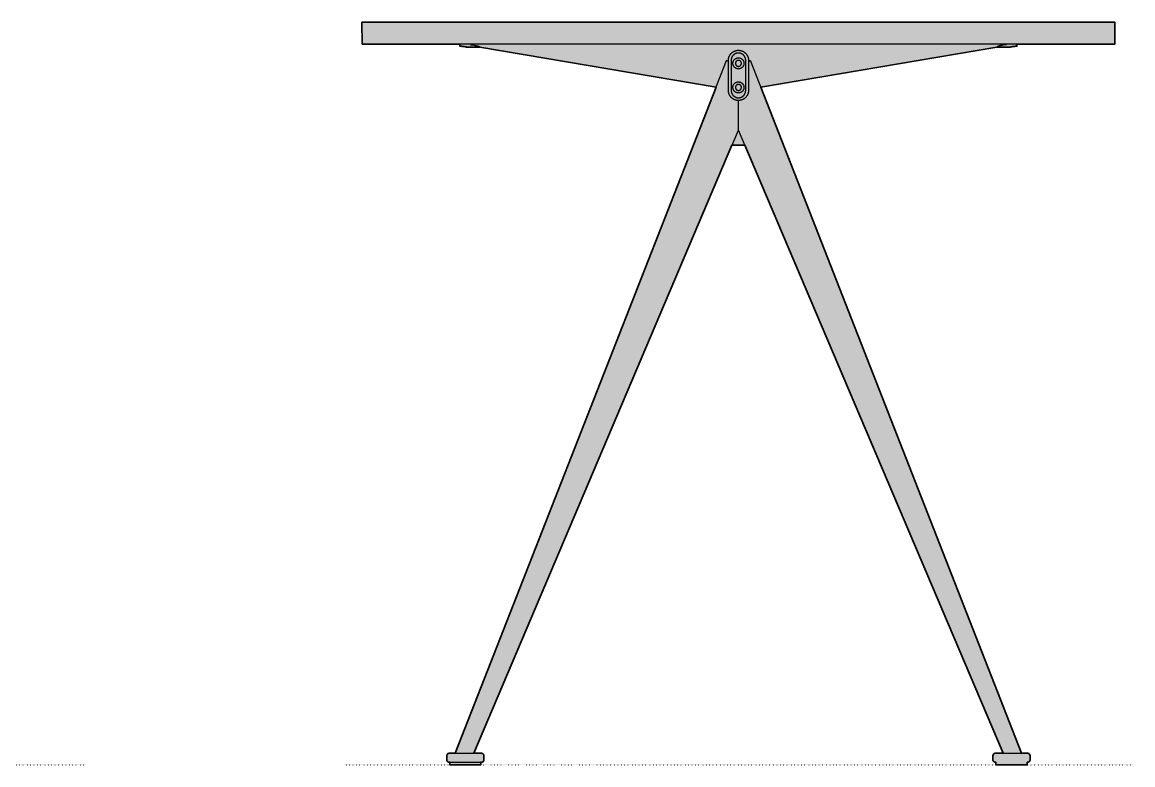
# Model space of a CAD drawing. Header units: millimetres. Extents: x 0 to 3230, y -1206 to 740.
# Drawn here: x 2123 to 3230, y 0 to 740 of the extents above; entities that cross this region are included whole.
import ezdxf

# ---------------------------------------------------------------- set-up
doc = ezdxf.new("R2010")
doc.units = ezdxf.units.MM
doc.linetypes.add('Dots', pattern=[1, 0, -1])
doc.layers.add('Blocks', color=7, linetype='Continuous')
doc.layers.add('Blocks$Fill', color=7, linetype='Continuous', true_color=0xffffff)
for name, color, linetype, lineweight, true_color in [('Blocks$Inner', 7, 'Continuous', 25, 0x007f00), ('Blocks$Outline', 7, 'Continuous', 35, 0xff3f3f), ('Groud', 7, 'Dots', 25, 0x243775)]:
    doc.layers.add(name, color=color, linetype=linetype, lineweight=lineweight, true_color=true_color)

# ---------------------------------------------------------------- blocks, each defined once
blk = doc.blocks.new('Pyramid Table 01 Office Desk Side')
at = {"layer": 'Blocks$Fill'}
blk.add_hatch(color=256, dxfattribs=at).paths.add_polyline_path([(18, 718), (17.8, 740), (342.8, 740), (767.8, 740), (767.7, 718), (747.8, 718), (670.3, 718), (670.3, 716), (669.5, 716), (668.7, 716), (667.9, 715.9), (667.2, 715.9), (666.3, 715.8), (666.1, 715.8), (665.7, 715.7), (665.2, 715.6), (665, 715.6), (664.8, 715.6), (664.6, 715.5), (664.5, 715.5), (664.4, 715.5), (664.3, 715.4), (664.2, 715.4), (664.1, 715.4), (664.1, 715.3), (664, 715.3), (664, 715.3), (663.9, 715.3), (663.9, 715.3), (663.9, 715.3), (663.8, 715.2), (663.8, 715.2), (663.8, 715.2), (663.8, 715.2), (663.8, 715.2), (663.8, 715.2), (663.8, 715.2), (663.8, 715.2), (663.7, 715.2), (663.7, 715.2), (663.7, 715.1), (663.7, 715.1), (663.7, 715.1), (663.7, 715.1), (663.7, 715.1), (663.7, 715.1), (663.7, 715.1), (663.7, 715.1), (663.7, 715.1), (663.7, 715.1), (663.7, 715.1), (663.7, 715.1), (663.7, 715.1), (663.7, 715.1), (663.7, 715.1), (663.7, 715.1), (663.7, 715.1), (663.7, 715.1), (663.7, 715.1), (663.7, 715), (663.7, 715), (663.7, 715), (663.7, 715), (663.7, 715), (663.7, 715), (663.7, 715), (663.7, 715), (663.7, 715), (663.7, 715), (663.7, 715), (663.7, 715), (663.7, 715), (663.7, 715), (663.7, 715), (650.3, 715), (415.1, 675.1), (674.9, 11.5), (681, 11.5), (681, 11.5), (681.1, 11.5), (681.1, 11.5), (681.2, 11.5), (681.2, 11.5), (681.3, 11.5), (681.4, 11.4), (681.4, 11.4), (681.5, 11.4), (681.5, 11.4), (681.6, 11.4), (681.6, 11.4), (681.7, 11.3), (681.8, 11.3), (681.8, 11.3), (681.9, 11.3), (681.9, 11.2), (682, 11.2), (682, 11.2), (682.1, 11.2), (682.2, 11.1), (682.2, 11.1), (682.3, 11.1), (682.3, 11), (682.4, 11), (682.4, 10.9), (682.5, 10.9), (682.5, 10.9), (682.6, 10.8), (682.6, 10.8), (682.7, 10.7), (682.7, 10.7), (682.7, 10.6), (682.8, 10.6), (682.8, 10.5), (682.9, 10.5), (682.9, 10.4), (682.9, 10.4), (683, 10.3), (683, 10.3), (683, 10.2), (683.1, 10.1), (683.1, 10.1), (683.1, 10), (683.1, 10), (683.2, 9.9), (683.2, 9.9), (683.2, 9.8), (683.2, 9.7), (683.2, 9.7), (683.3, 9.6), (683.3, 9.6), (683.3, 9.5), (683.3, 9.5), (683.3, 9.4), (683.3, 9.3), (683.3, 9.3), (683.3, 9.2), (683.3, 9.2), (683.3, 9.1), (683.3, 9.1), (683.3, 5), (683.3, 4.9), (683.3, 4.8), (683.3, 4.8), (683.3, 4.7), (683.3, 4.7), (683.3, 4.6), (683.3, 4.5), (683.3, 4.5), (683.3, 4.4), (683.3, 4.4), (683.2, 4.3), (683.2, 4.3), (683.2, 4.2), (683.2, 4.1), (683.2, 4.1), (683.1, 4), (683.1, 4), (683.1, 3.9), (683.1, 3.9), (683, 3.8), (683, 3.7), (683, 3.7), (682.9, 3.6), (682.9, 3.6), (682.9, 3.5), (682.8, 3.5), (682.8, 3.4), (682.7, 3.4), (682.7, 3.3), (682.7, 3.3), (682.6, 3.2), (682.6, 3.2), (682.5, 3.1), (682.5, 3.1), (682.4, 3.1), (682.4, 3), (682.3, 3), (682.3, 2.9), (682.2, 2.9), (682.2, 2.9), (682.1, 2.8), (682, 2.8), (682, 2.8), (681.9, 2.8), (681.9, 2.7), (681.8, 2.7), (681.8, 2.7), (681.7, 2.7), (681.6, 2.6), (681.6, 2.6), (681.5, 2.6), (681.5, 2.6), (681.4, 2.6), (681.4, 2.6), (681.3, 2.5), (681.2, 2.5), (681.2, 2.5), (681.1, 2.5), (681.1, 2.5), (681, 2.5), (681, 2.5), (680.9, 2.5), (680.3, 2.5), (680.3, 0), (649.3, 0), (649.3, 2.5), (648.8, 2.5), (648.7, 2.5), (648.7, 2.5), (648.6, 2.5), (648.6, 2.5), (648.5, 2.5), (648.4, 2.5), (648.4, 2.5), (648.3, 2.6), (648.3, 2.6), (648.2, 2.6), (648.2, 2.6), (648.1, 2.6), (648, 2.6), (648, 2.7), (647.9, 2.7), (647.9, 2.7), (647.8, 2.7), (647.7, 2.8), (647.7, 2.8), (647.6, 2.8), (647.6, 2.8), (647.5, 2.9), (647.5, 2.9), (647.4, 2.9), (647.4, 3), (647.3, 3), (647.3, 3.1), (647.2, 3.1), (647.2, 3.1), (647.1, 3.2), (647.1, 3.2), (647, 3.3), (647, 3.3), (646.9, 3.4), (646.9, 3.4), (646.9, 3.5), (646.8, 3.5), (646.8, 3.6), (646.7, 3.6), (646.7, 3.7), (646.7, 3.7), (646.7, 3.8), (646.6, 3.9), (646.6, 3.9), (646.6, 4), (646.5, 4), (646.5, 4.1), (646.5, 4.1), (646.5, 4.2), (646.5, 4.3), (646.4, 4.3), (646.4, 4.4), (646.4, 4.4), (646.4, 4.5), (646.4, 4.5), (646.4, 4.6), (646.4, 4.7), (646.4, 4.7), (646.4, 4.8), (646.3, 4.8), (646.3, 4.9), (646.3, 4.9), (646.3, 9), (646.3, 9.1), (646.3, 9.2), (646.4, 9.2), (646.4, 9.3), (646.4, 9.3), (646.4, 9.4), (646.4, 9.5), (646.4, 9.5), (646.4, 9.6), (646.4, 9.6), (646.4, 9.7), (646.5, 9.7), (646.5, 9.8), (646.5, 9.9), (646.5, 9.9), (646.5, 10), (646.6, 10), (646.6, 10.1), (646.6, 10.1), (646.7, 10.2), (646.7, 10.3), (646.7, 10.3), (646.7, 10.4), (646.8, 10.4), (646.8, 10.5), (646.9, 10.5), (646.9, 10.6), (646.9, 10.6), (647, 10.7), (647, 10.7), (647.1, 10.8), (647.1, 10.8), (647.2, 10.9), (647.2, 10.9), (647.3, 10.9), (647.3, 11), (647.4, 11), (647.4, 11.1), (647.5, 11.1), (647.5, 11.1), (647.6, 11.2), (647.6, 11.2), (647.7, 11.2), (647.7, 11.2), (647.8, 11.3), (647.9, 11.3), (647.9, 11.3), (648, 11.3), (648, 11.4), (648.1, 11.4), (648.2, 11.4), (648.2, 11.4), (648.3, 11.4), (648.3, 11.4), (648.4, 11.5), (648.4, 11.5), (648.5, 11.5), (648.6, 11.5), (648.6, 11.5), (648.7, 11.5), (648.7, 11.5), (648.8, 11.5), (656.5, 11.5), (399.2, 617.5), (386.4, 617.5), (129.2, 11.5), (136.9, 11.5), (137, 11.5), (137, 11.5), (137.1, 11.5), (137.1, 11.5), (137.2, 11.5), (137.3, 11.5), (137.3, 11.4), (137.4, 11.4), (137.4, 11.4), (137.5, 11.4), (137.5, 11.4), (137.6, 11.4), (137.7, 11.3), (137.7, 11.3), (137.8, 11.3), (137.8, 11.3), (137.9, 11.2), (137.9, 11.2), (138, 11.2), (138.1, 11.2), (138.1, 11.1), (138.2, 11.1), (138.2, 11.1), (138.3, 11), (138.3, 11), (138.4, 10.9), (138.4, 10.9), (138.5, 10.9), (138.5, 10.8), (138.6, 10.8), (138.6, 10.7), (138.7, 10.7), (138.7, 10.6), (138.7, 10.6), (138.8, 10.5), (138.8, 10.5), (138.9, 10.4), (138.9, 10.4), (138.9, 10.3), (139, 10.3), (139, 10.2), (139, 10.1), (139, 10.1), (139.1, 10), (139.1, 10), (139.1, 9.9), (139.1, 9.9), (139.2, 9.8), (139.2, 9.7), (139.2, 9.7), (139.2, 9.6), (139.2, 9.6), (139.2, 9.5), (139.3, 9.5), (139.3, 9.4), (139.3, 9.3), (139.3, 9.3), (139.3, 9.2), (139.3, 9.2), (139.3, 9.1), (139.3, 9.1), (139.3, 5), (139.3, 4.9), (139.3, 4.8), (139.3, 4.8), (139.3, 4.7), (139.3, 4.7), (139.3, 4.6), (139.3, 4.5), (139.2, 4.5), (139.2, 4.4), (139.2, 4.4), (139.2, 4.3), (139.2, 4.3), (139.2, 4.2), (139.1, 4.1), (139.1, 4.1), (139.1, 4), (139.1, 4), (139, 3.9), (139, 3.9), (139, 3.8), (139, 3.7), (138.9, 3.7), (138.9, 3.6), (138.9, 3.6), (138.8, 3.5), (138.8, 3.5), (138.7, 3.4), (138.7, 3.4), (138.7, 3.3), (138.6, 3.3), (138.6, 3.2), (138.5, 3.2), (138.5, 3.1), (138.4, 3.1), (138.4, 3.1), (138.3, 3), (138.3, 3), (138.2, 2.9), (138.2, 2.9), (138.1, 2.9), (138.1, 2.8), (138, 2.8), (137.9, 2.8), (137.9, 2.8), (137.8, 2.7), (137.8, 2.7), (137.7, 2.7), (137.7, 2.7), (137.6, 2.6), (137.5, 2.6), (137.5, 2.6), (137.4, 2.6), (137.4, 2.6), (137.3, 2.6), (137.3, 2.5), (137.2, 2.5), (137.1, 2.5), (137.1, 2.5), (137, 2.5), (137, 2.5), (136.9, 2.5), (136.9, 2.5), (136.3, 2.5), (136.3, 0), (105.3, 0), (105.3, 2.5), (104.8, 2.5), (104.7, 2.5), (104.6, 2.5), (104.6, 2.5), (104.5, 2.5), (104.5, 2.5), (104.4, 2.5), (104.3, 2.5), (104.3, 2.6), (104.2, 2.6), (104.2, 2.6), (104.1, 2.6), (104, 2.6), (104, 2.6), (103.9, 2.7), (103.9, 2.7), (103.8, 2.7), (103.8, 2.7), (103.7, 2.8), (103.6, 2.8), (103.6, 2.8), (103.5, 2.8), (103.5, 2.9), (103.4, 2.9), (103.4, 2.9), (103.3, 3), (103.3, 3), (103.2, 3.1), (103.2, 3.1), (103.1, 3.1), (103.1, 3.2), (103, 3.2), (103, 3.3), (102.9, 3.3), (102.9, 3.4), (102.9, 3.4), (102.8, 3.5), (102.8, 3.5), (102.7, 3.6), (102.7, 3.6), (102.7, 3.7), (102.6, 3.7), (102.6, 3.8), (102.6, 3.9), (102.5, 3.9), (102.5, 4), (102.5, 4), (102.5, 4.1), (102.4, 4.1), (102.4, 4.2), (102.4, 4.3), (102.4, 4.3), (102.4, 4.4), (102.4, 4.4), (102.3, 4.5), (102.3, 4.5), (102.3, 4.6), (102.3, 4.7), (102.3, 4.7), (102.3, 4.8), (102.3, 4.8), (102.3, 4.9), (102.3, 4.9), (102.3, 9), (102.3, 9.1), (102.3, 9.2), (102.3, 9.2), (102.3, 9.3), (102.3, 9.3), (102.3, 9.4), (102.3, 9.5), (102.3, 9.5), (102.4, 9.6), (102.4, 9.6), (102.4, 9.7), (102.4, 9.7), (102.4, 9.8), (102.4, 9.9), (102.5, 9.9), (102.5, 10), (102.5, 10), (102.5, 10.1), (102.6, 10.1), (102.6, 10.2), (102.6, 10.3), (102.7, 10.3), (102.7, 10.4), (102.7, 10.4), (102.8, 10.5), (102.8, 10.5), (102.9, 10.6), (102.9, 10.6), (102.9, 10.7), (103, 10.7), (103, 10.8), (103.1, 10.8), (103.1, 10.9), (103.2, 10.9), (103.2, 10.9), (103.3, 11), (103.3, 11), (103.4, 11.1), (103.4, 11.1), (103.5, 11.1), (103.5, 11.2), (103.6, 11.2), (103.6, 11.2), (103.7, 11.2), (103.8, 11.3), (103.8, 11.3), (103.9, 11.3), (103.9, 11.3), (104, 11.4), (104, 11.4), (104.1, 11.4), (104.2, 11.4), (104.2, 11.4), (104.3, 11.4), (104.3, 11.5), (104.4, 11.5), (104.5, 11.5), (104.5, 11.5), (104.6, 11.5), (104.6, 11.5), (104.7, 11.5), (104.7, 11.5), (110.7, 11.5), (370.5, 675.1), (135.3, 715), (122, 715), (122, 715), (122, 715), (122, 715), (122, 715), (122, 715), (122, 715), (122, 715), (122, 715), (122, 715), (122, 715), (122, 715), (122, 715), (122, 715), (122, 715), (122, 715.1), (122, 715.1), (122, 715.1), (122, 715.1), (122, 715.1), (122, 715.1), (122, 715.1), (122, 715.1), (122, 715.1), (122, 715.1), (121.9, 715.1), (121.9, 715.1), (121.9, 715.1), (121.9, 715.1), (121.9, 715.1), (121.9, 715.1), (121.9, 715.1), (121.9, 715.1), (121.9, 715.1), (121.9, 715.2), (121.9, 715.2), (121.9, 715.2), (121.9, 715.2), (121.9, 715.2), (121.8, 715.2), (121.8, 715.2), (121.8, 715.2), (121.8, 715.2), (121.8, 715.2), (121.8, 715.3), (121.7, 715.3), (121.7, 715.3), (121.7, 715.3), (121.6, 715.3), (121.6, 715.3), (121.5, 715.4), (121.5, 715.4), (121.4, 715.4), (121.2, 715.5), (121.1, 715.5), (121, 715.5), (120.8, 715.6), (120.6, 715.6), (120.4, 715.6), (120, 715.7), (119.6, 715.8), (119.3, 715.8), (118.5, 715.9), (117.7, 715.9), (116.9, 716), (116.1, 716), (115.3, 716), (115.3, 718)], flags=0)
at = {"layer": 'Blocks$Inner'}
for points in [[(18, 718), (17.8, 740), (342.8, 740), (442.8, 740), (767.8, 740), (767.7, 718), (747.8, 718), (442.8, 718), (342.8, 718), (37.8, 718)], [(382.8, 672), (382.8, 702), (382.8, 702.2), (382.8, 702.4), (382.8, 702.7), (382.9, 702.9), (382.9, 703.1), (382.9, 703.4), (382.9, 703.6), (383, 703.8), (383, 704.1), (383.1, 704.3), (383.1, 704.5), (383.2, 704.8), (383.3, 705), (383.4, 705.2), (383.4, 705.5), (383.5, 705.7), (383.6, 705.9), (383.7, 706.1), (383.8, 706.4), (383.9, 706.6), (384.1, 706.8), (384.2, 707), (384.3, 707.3), (384.4, 707.5), (384.6, 707.7), (384.7, 707.9), (384.9, 708.1), (385.1, 708.3), (385.2, 708.5), (385.4, 708.7), (385.6, 708.9), (385.7, 709.1), (385.9, 709.3), (386.1, 709.4), (386.3, 709.6), (386.5, 709.8), (386.7, 709.9), (386.9, 710.1), (387.1, 710.2), (387.3, 710.4), (387.6, 710.5), (387.8, 710.6), (388, 710.8), (388.2, 710.9), (388.5, 711), (388.7, 711.1), (388.9, 711.2), (389.1, 711.3), (389.4, 711.4), (389.6, 711.5), (389.8, 711.5), (390.1, 711.6), (390.3, 711.7), (390.5, 711.7), (390.8, 711.8), (391, 711.8), (391.2, 711.9), (391.5, 711.9), (391.7, 711.9), (391.9, 712), (392.1, 712), (392.4, 712), (392.6, 712), (392.8, 712), (393, 712), (393.3, 712), (393.5, 712), (393.7, 712), (393.9, 711.9), (394.2, 711.9), (394.4, 711.9), (394.6, 711.8), (394.9, 711.8), (395.1, 711.7), (395.3, 711.7), (395.6, 711.6), (395.8, 711.5), (396, 711.5), (396.3, 711.4), (396.5, 711.3), (396.7, 711.2), (397, 711.1), (397.2, 711), (397.4, 710.9), (397.6, 710.8), (397.9, 710.6), (398.1, 710.5), (398.3, 710.4), (398.5, 710.2), (398.7, 710.1), (398.9, 709.9), (399.1, 709.8), (399.3, 709.6), (399.5, 709.4), (399.7, 709.3), (399.9, 709.1), (400.1, 708.9), (400.2, 708.7), (400.4, 708.5), (400.6, 708.3), (400.7, 708.1), (400.9, 707.9), (401, 707.7), (401.2, 707.5), (401.3, 707.3), (401.5, 707), (401.6, 706.8), (401.7, 706.6), (401.8, 706.4), (401.9, 706.1), (402, 705.9), (402.1, 705.7), (402.2, 705.5), (402.3, 705.2), (402.4, 705), (402.4, 704.8), (402.5, 704.5), (402.6, 704.3), (402.6, 704.1), (402.7, 703.8), (402.7, 703.6), (402.7, 703.4), (402.8, 703.1), (402.8, 702.9), (402.8, 702.7), (402.8, 702.4), (402.8, 702.2), (402.8, 702), (402.8, 672), (402.8, 671.8), (402.8, 671.6), (402.8, 671.3), (402.8, 671.1), (402.8, 670.9), (402.7, 670.6), (402.7, 670.4), (402.7, 670.2), (402.6, 669.9), (402.6, 669.7), (402.5, 669.5), (402.4, 669.2), (402.4, 669), (402.3, 668.8), (402.2, 668.6), (402.1, 668.3), (402, 668.1), (401.9, 667.9), (401.8, 667.6), (401.7, 667.4), (401.6, 667.2), (401.5, 667), (401.3, 666.7), (401.2, 666.5), (401, 666.3), (400.9, 666.1), (400.7, 665.9), (400.6, 665.7), (400.4, 665.5), (400.2, 665.3), (400.1, 665.1), (399.9, 664.9), (399.7, 664.7), (399.5, 664.6), (399.3, 664.4), (399.1, 664.2), (398.9, 664.1), (398.7, 663.9), (398.5, 663.8), (398.3, 663.6), (398.1, 663.5), (397.9, 663.4), (397.6, 663.2), (397.4, 663.1), (397.2, 663), (397, 662.9), (396.7, 662.8), (396.5, 662.7), (396.3, 662.6), (396, 662.5), (395.8, 662.5), (395.6, 662.4), (395.3, 662.3), (395.1, 662.3), (394.9, 662.2), (394.6, 662.2), (394.4, 662.1), (394.2, 662.1), (393.9, 662.1), (393.7, 662), (393.5, 662), (393.3, 662), (393, 662), (392.8, 662), (392.6, 662), (392.4, 662), (392.1, 662), (391.9, 662), (391.7, 662.1), (391.5, 662.1), (391.2, 662.1), (391, 662.2), (390.8, 662.2), (390.5, 662.3), (390.3, 662.3), (390.1, 662.4), (389.8, 662.5), (389.6, 662.5), (389.4, 662.6), (389.1, 662.7), (388.9, 662.8), (388.7, 662.9), (388.5, 663), (388.2, 663.1), (388, 663.2), (387.8, 663.4), (387.6, 663.5), (387.3, 663.6), (387.1, 663.8), (386.9, 663.9), (386.7, 664.1), (386.5, 664.2), (386.3, 664.4), (386.1, 664.6), (385.9, 664.7), (385.7, 664.9), (385.6, 665.1), (385.4, 665.3), (385.2, 665.5), (385.1, 665.7), (384.9, 665.9), (384.7, 666.1), (384.6, 666.3), (384.4, 666.5), (384.3, 666.7), (384.2, 667), (384.1, 667.2), (383.9, 667.4), (383.8, 667.6), (383.7, 667.9), (383.6, 668.1), (383.5, 668.3), (383.4, 668.6), (383.4, 668.8), (383.3, 669), (383.2, 669.2), (383.1, 669.5), (383.1, 669.7), (383, 669.9), (383, 670.2), (382.9, 670.4), (382.9, 670.6), (382.9, 670.9), (382.9, 671.1), (382.8, 671.3), (382.8, 671.6), (382.8, 671.8)], [(385.6, 702), (385.6, 675.4), (385.6, 672), (385.6, 671.8), (385.6, 671.7), (385.6, 671.5), (385.6, 671.3), (385.6, 671.2), (385.6, 671), (385.7, 670.8), (385.7, 670.7), (385.7, 670.5), (385.8, 670.3), (385.8, 670.2), (385.8, 670), (385.9, 669.8), (386, 669.7), (386, 669.5), (386.1, 669.3), (386.1, 669.2), (386.2, 669), (386.3, 668.8), (386.4, 668.7), (386.5, 668.5), (386.6, 668.3), (386.7, 668.2), (386.8, 668), (386.9, 667.9), (387, 667.7), (387.1, 667.6), (387.2, 667.4), (387.3, 667.3), (387.4, 667.1), (387.6, 667), (387.7, 666.9), (387.8, 666.7), (388, 666.6), (388.1, 666.5), (388.2, 666.4), (388.4, 666.3), (388.5, 666.1), (388.7, 666), (388.9, 665.9), (389, 665.8), (389.2, 665.7), (389.3, 665.6), (389.5, 665.6), (389.7, 665.5), (389.8, 665.4), (390, 665.3), (390.1, 665.3), (390.3, 665.2), (390.5, 665.1), (390.7, 665.1), (390.8, 665), (391, 665), (391.2, 664.9), (391.3, 664.9), (391.5, 664.9), (391.7, 664.8), (391.8, 664.8), (392, 664.8), (392.2, 664.8), (392.3, 664.8), (392.5, 664.8), (392.7, 664.8), (392.8, 664.8), (393, 664.8), (393.1, 664.8), (393.3, 664.8), (393.5, 664.8), (393.6, 664.8), (393.8, 664.8), (394, 664.8), (394.1, 664.9), (394.3, 664.9), (394.5, 664.9), (394.6, 665), (394.8, 665), (395, 665.1), (395.2, 665.1), (395.3, 665.2), (395.5, 665.3), (395.7, 665.3), (395.8, 665.4), (396, 665.5), (396.1, 665.6), (396.3, 665.6), (396.5, 665.7), (396.6, 665.8), (396.8, 665.9), (396.9, 666), (397.1, 666.1), (397.2, 666.3), (397.4, 666.4), (397.5, 666.5), (397.7, 666.6), (397.8, 666.7), (397.9, 666.9), (398.1, 667), (398.2, 667.1), (398.3, 667.3), (398.4, 667.4), (398.6, 667.6), (398.7, 667.7), (398.8, 667.9), (398.9, 668), (399, 668.2), (399.1, 668.3), (399.2, 668.5), (399.3, 668.7), (399.3, 668.8), (399.4, 669), (399.5, 669.2), (399.6, 669.3), (399.6, 669.5), (399.7, 669.7), (399.7, 669.8), (399.8, 670), (399.8, 670.2), (399.9, 670.3), (399.9, 670.5), (399.9, 670.7), (400, 670.8), (400, 671), (400, 671.2), (400, 671.3), (400.1, 671.5), (400.1, 671.7), (400.1, 671.8), (400.1, 672), (400.1, 702), (400.1, 702.2), (400.1, 702.3), (400.1, 702.5), (400, 702.7), (400, 702.8), (400, 703), (400, 703.2), (399.9, 703.3), (399.9, 703.5), (399.9, 703.7), (399.8, 703.8), (399.8, 704), (399.7, 704.2), (399.7, 704.3), (399.6, 704.5), (399.6, 704.7), (399.5, 704.8), (399.4, 705), (399.3, 705.2), (399.3, 705.3), (399.2, 705.5), (399.1, 705.7), (399, 705.8), (398.9, 706), (398.8, 706.1), (398.7, 706.3), (398.6, 706.4), (398.4, 706.6), (398.3, 706.7), (398.2, 706.9), (398.1, 707), (397.9, 707.1), (397.8, 707.3), (397.7, 707.4), (397.5, 707.5), (397.4, 707.6), (397.2, 707.7), (397.1, 707.9), (396.9, 708), (396.8, 708.1), (396.6, 708.2), (396.5, 708.3), (396.3, 708.4), (396.1, 708.4), (396, 708.5), (395.8, 708.6), (395.7, 708.7), (395.5, 708.7), (395.3, 708.8), (395.2, 708.9), (395, 708.9), (394.8, 709), (394.6, 709), (394.5, 709.1), (394.3, 709.1), (394.1, 709.1), (394, 709.2), (393.8, 709.2), (393.6, 709.2), (393.5, 709.2), (393.3, 709.2), (393.1, 709.2), (393, 709.2), (392.8, 709.3), (392.7, 709.2), (392.5, 709.2), (392.3, 709.2), (392.2, 709.2), (392, 709.2), (391.8, 709.2), (391.7, 709.2), (391.5, 709.1), (391.3, 709.1), (391.2, 709.1), (391, 709), (390.8, 709), (390.7, 708.9), (390.5, 708.9), (390.3, 708.8), (390.1, 708.7), (390, 708.7), (389.8, 708.6), (389.7, 708.5), (389.5, 708.4), (389.3, 708.4), (389.2, 708.3), (389, 708.2), (388.9, 708.1), (388.7, 708), (388.5, 707.9), (388.4, 707.7), (388.2, 707.6), (388.1, 707.5), (388, 707.4), (387.8, 707.3), (387.7, 707.1), (387.6, 707), (387.4, 706.9), (387.3, 706.7), (387.2, 706.6), (387.1, 706.4), (387, 706.3), (386.9, 706.1), (386.8, 706), (386.7, 705.8), (386.6, 705.7), (386.5, 705.5), (386.4, 705.3), (386.3, 705.2), (386.2, 705), (386.1, 704.8), (386.1, 704.7), (386, 704.5), (386, 704.3), (385.9, 704.2), (385.8, 704), (385.8, 703.8), (385.8, 703.7), (385.7, 703.5), (385.7, 703.3), (385.7, 703.2), (385.6, 703), (385.6, 702.8), (385.6, 702.7), (385.6, 702.5), (385.6, 702.3), (385.6, 702.2)]]:
    blk.add_lwpolyline(points, close=True, dxfattribs=at)
for points in [[(115.3, 718), (115.3, 716), (116.1, 716), (116.9, 716), (117.7, 715.9), (118.5, 715.9), (119.3, 715.8), (119.6, 715.8), (120, 715.7), (120.4, 715.6), (120.6, 715.6), (120.8, 715.6), (121, 715.5), (121.1, 715.5), (121.2, 715.5), (121.4, 715.4), (121.5, 715.4), (121.5, 715.4), (121.6, 715.3), (121.6, 715.3), (121.7, 715.3), (121.7, 715.3), (121.7, 715.3), (121.8, 715.3), (121.8, 715.2), (121.8, 715.2), (121.8, 715.2), (121.8, 715.2), (121.8, 715.2), (121.9, 715.2), (121.9, 715.2), (121.9, 715.2), (121.9, 715.2), (121.9, 715.2), (121.9, 715.1), (121.9, 715.1), (121.9, 715.1), (121.9, 715.1), (121.9, 715.1), (121.9, 715.1), (121.9, 715.1), (121.9, 715.1), (121.9, 715.1), (122, 715.1), (122, 715.1), (122, 715.1), (122, 715.1), (122, 715.1), (122, 715.1), (122, 715.1), (122, 715.1), (122, 715.1), (122, 715.1), (122, 715), (122, 715), (122, 715), (122, 715), (122, 715), (122, 715), (122, 715), (122, 715), (122, 715), (122, 715), (122, 715), (122, 715), (122, 715), (122, 715), (122, 715), (135.3, 715), (370.5, 675.1)], [(125.9, 717.5), (127.7, 717.4), (129.5, 717.1), (130.6, 716.9), (131.1, 716.8), (131.6, 716.7), (132.2, 716.6), (132.7, 716.5), (133.3, 716.3), (133.8, 716.1), (134, 716.1), (134.2, 716), (134.3, 716), (134.4, 715.9), (134.4, 715.9), (134.5, 715.9), (134.6, 715.8), (134.6, 715.8), (134.7, 715.8), (134.7, 715.7), (134.8, 715.7), (134.8, 715.7), (134.9, 715.6), (134.9, 715.6), (134.9, 715.6), (134.9, 715.6), (135, 715.6), (135, 715.5), (135, 715.5), (135, 715.5), (135, 715.5), (135.1, 715.5), (135.1, 715.4), (135.1, 715.4), (135.1, 715.4), (135.1, 715.4), (135.1, 715.3), (135.2, 715.3), (135.2, 715.3), (135.2, 715.3), (135.2, 715.2), (135.2, 715.2), (135.2, 715.2), (135.3, 715.1), (135.3, 715.1), (135.3, 715.1), (135.3, 715.1), (135.3, 715), (135.3, 715)], [(670.3, 718), (670.3, 716), (669.5, 716), (668.7, 716), (667.9, 715.9), (667.2, 715.9), (666.3, 715.8), (666.1, 715.8), (665.7, 715.7), (665.2, 715.6), (665, 715.6), (664.8, 715.6), (664.6, 715.5), (664.5, 715.5), (664.4, 715.5), (664.3, 715.4), (664.2, 715.4), (664.1, 715.4), (664.1, 715.3), (664, 715.3), (664, 715.3), (663.9, 715.3), (663.9, 715.3), (663.9, 715.3), (663.8, 715.2), (663.8, 715.2), (663.8, 715.2), (663.8, 715.2), (663.8, 715.2), (663.8, 715.2), (663.8, 715.2), (663.8, 715.2), (663.7, 715.2), (663.7, 715.2), (663.7, 715.1), (663.7, 715.1), (663.7, 715.1), (663.7, 715.1), (663.7, 715.1), (663.7, 715.1), (663.7, 715.1), (663.7, 715.1), (663.7, 715.1), (663.7, 715.1), (663.7, 715.1), (663.7, 715.1), (663.7, 715.1), (663.7, 715.1), (663.7, 715.1), (663.7, 715.1), (663.7, 715.1), (663.7, 715.1), (663.7, 715.1), (663.7, 715), (663.7, 715), (663.7, 715), (663.7, 715), (663.7, 715), (663.7, 715), (663.7, 715), (663.7, 715), (663.7, 715), (663.7, 715), (663.7, 715), (663.7, 715), (663.7, 715), (663.7, 715), (663.7, 715), (650.3, 715), (415.1, 675.1)], [(659.7, 717.5), (657.9, 717.4), (656.2, 717.1), (655.1, 716.9), (654.5, 716.8), (654, 716.7), (653.5, 716.6), (652.9, 716.5), (652.4, 716.3), (651.8, 716.1), (651.6, 716.1), (651.5, 716), (651.4, 716), (651.2, 715.9), (651.2, 715.9), (651.1, 715.9), (651.1, 715.8), (651, 715.8), (651, 715.8), (650.9, 715.7), (650.9, 715.7), (650.8, 715.7), (650.8, 715.6), (650.8, 715.6), (650.7, 715.6), (650.7, 715.6), (650.7, 715.6), (650.7, 715.5), (650.6, 715.5), (650.6, 715.5), (650.6, 715.5), (650.6, 715.5), (650.6, 715.4), (650.5, 715.4), (650.5, 715.4), (650.5, 715.4), (650.5, 715.3), (650.5, 715.3), (650.5, 715.3), (650.4, 715.3), (650.4, 715.2), (650.4, 715.2), (650.4, 715.2), (650.4, 715.1), (650.4, 715.1), (650.4, 715.1), (650.3, 715.1), (650.3, 715), (650.3, 715)], [(110.7, 11.5), (381, 701.7)], [(382.8, 701), (381, 701.7)], [(402.8, 701), (404.6, 701.7)], [(674.9, 11.5), (404.7, 701.7)], [(129.2, 11.5), (392.8, 632.5), (392.8, 662)], [(656.5, 11.5), (392.8, 632.5)], [(386.4, 617.5), (399.2, 617.5)]]:
    blk.add_lwpolyline(points, dxfattribs=at)
at = {"layer": 'Blocks$Inner', "extrusion": (0, 1, 0)}
blk.add_lwpolyline([(-680.3, 0), (-649.3, 0)], dxfattribs=at)
at = {"layer": 'Blocks$Inner'}
blk.add_polyline3d([(105.3, 2.5, 0), (136.3, 2.5, 0), (136.3, 0, 0), (105.3, 0, 0), (105.3, 2.5, 0), (104.8, 2.5, 0), (104.7, 2.5, 0), (104.7, 2.5, 0), (104.6, 2.5, 0), (104.6, 2.5, 0), (104.5, 2.5, 0), (104.5, 2.5, 0), (104.4, 2.5, 0), (104.3, 2.5, 0), (104.3, 2.6, 0), (104.2, 2.6, 0), (104.2, 2.6, 0), (104.1, 2.6, 0), (104, 2.6, 0), (104, 2.6, 0), (103.9, 2.7, 0), (103.9, 2.7, 0), (103.8, 2.7, 0), (103.8, 2.7, 0), (103.7, 2.8, 0), (103.6, 2.8, 0), (103.6, 2.8, 0), (103.5, 2.8, 0), (103.5, 2.9, 0), (103.4, 2.9, 0), (103.4, 2.9, 0), (103.3, 3, 0), (103.3, 3, 0), (103.2, 3.1, 0), (103.2, 3.1, 0), (103.1, 3.1, 0), (103.1, 3.2, 0), (103, 3.2, 0), (103, 3.3, 0), (102.9, 3.3, 0), (102.9, 3.4, 0), (102.9, 3.4, 0), (102.8, 3.5, 0), (102.8, 3.5, 0), (102.7, 3.6, 0), (102.7, 3.6, 0), (102.7, 3.7, 0), (102.6, 3.7, 0), (102.6, 3.8, 0), (102.6, 3.9, 0), (102.5, 3.9, 0), (102.5, 4, 0), (102.5, 4, 0), (102.5, 4.1, 0), (102.4, 4.1, 0), (102.4, 4.2, 0), (102.4, 4.3, 0), (102.4, 4.3, 0), (102.4, 4.4, 0), (102.4, 4.4, 0), (102.3, 4.5, 0), (102.3, 4.5, 0), (102.3, 4.6, 0), (102.3, 4.7, 0), (102.3, 4.7, 0), (102.3, 4.8, 0), (102.3, 4.8, 0), (102.3, 4.9, 0), (102.3, 4.9, 0), (102.3, 5, 0), (102.3, 9, 0), (102.3, 9.1, 0), (102.3, 9.1, 0), (102.3, 9.2, 0), (102.3, 9.2, 0), (102.3, 9.3, 0), (102.3, 9.3, 0), (102.3, 9.4, 0), (102.3, 9.5, 0), (102.3, 9.5, 0), (102.4, 9.6, 0), (102.4, 9.6, 0), (102.4, 9.7, 0), (102.4, 9.7, 0), (102.4, 9.8, 0), (102.4, 9.9, 0), (102.5, 9.9, 0), (102.5, 10, 0), (102.5, 10, 0), (102.5, 10.1, 0), (102.6, 10.1, 0), (102.6, 10.2, 0), (102.6, 10.3, 0), (102.7, 10.3, 0), (102.7, 10.4, 0), (102.7, 10.4, 0), (102.8, 10.5, 0), (102.8, 10.5, 0), (102.9, 10.6, 0), (102.9, 10.6, 0), (102.9, 10.7, 0), (103, 10.7, 0), (103, 10.8, 0), (103.1, 10.8, 0), (103.1, 10.9, 0), (103.2, 10.9, 0), (103.2, 10.9, 0), (103.3, 11, 0), (103.3, 11, 0), (103.4, 11.1, 0), (103.4, 11.1, 0), (103.5, 11.1, 0), (103.5, 11.2, 0), (103.6, 11.2, 0), (103.6, 11.2, 0), (103.7, 11.2, 0), (103.8, 11.3, 0), (103.8, 11.3, 0), (103.9, 11.3, 0), (103.9, 11.3, 0), (104, 11.4, 0), (104, 11.4, 0), (104.1, 11.4, 0), (104.2, 11.4, 0), (104.2, 11.4, 0), (104.3, 11.4, 0), (104.3, 11.5, 0), (104.4, 11.5, 0), (104.5, 11.5, 0), (104.5, 11.5, 0), (104.6, 11.5, 0), (104.6, 11.5, 0), (104.7, 11.5, 0), (104.7, 11.5, 0), (104.8, 11.5, 0), (108.7, 11.5, 0), (132.9, 11.5, 0), (136.8, 11.5, 0), (136.9, 11.5, 0), (136.9, 11.5, 0), (137, 11.5, 0), (137, 11.5, 0), (137.1, 11.5, 0), (137.1, 11.5, 0), (137.2, 11.5, 0), (137.3, 11.5, 0), (137.3, 11.4, 0), (137.4, 11.4, 0), (137.4, 11.4, 0), (137.5, 11.4, 0), (137.5, 11.4, 0), (137.6, 11.4, 0), (137.7, 11.3, 0), (137.7, 11.3, 0), (137.8, 11.3, 0), (137.8, 11.3, 0), (137.9, 11.2, 0), (137.9, 11.2, 0), (138, 11.2, 0), (138.1, 11.2, 0), (138.1, 11.1, 0), (138.2, 11.1, 0), (138.2, 11.1, 0), (138.3, 11, 0), (138.3, 11, 0), (138.4, 10.9, 0), (138.4, 10.9, 0), (138.5, 10.9, 0), (138.5, 10.8, 0), (138.6, 10.8, 0), (138.6, 10.7, 0), (138.7, 10.7, 0), (138.7, 10.6, 0), (138.7, 10.6, 0), (138.8, 10.5, 0), (138.8, 10.5, 0), (138.9, 10.4, 0), (138.9, 10.4, 0), (138.9, 10.3, 0), (139, 10.3, 0), (139, 10.2, 0), (139, 10.1, 0), (139, 10.1, 0), (139.1, 10, 0), (139.1, 10, 0), (139.1, 9.9, 0), (139.1, 9.9, 0), (139.2, 9.8, 0), (139.2, 9.7, 0), (139.2, 9.7, 0), (139.2, 9.6, 0), (139.2, 9.6, 0), (139.2, 9.5, 0), (139.3, 9.5, 0), (139.3, 9.4, 0), (139.3, 9.3, 0), (139.3, 9.3, 0), (139.3, 9.2, 0), (139.3, 9.2, 0), (139.3, 9.1, 0), (139.3, 9.1, 0), (139.3, 9, 0), (139.3, 5, 0), (139.3, 4.9, 0), (139.3, 4.9, 0), (139.3, 4.8, 0), (139.3, 4.8, 0), (139.3, 4.7, 0), (139.3, 4.7, 0), (139.3, 4.6, 0), (139.3, 4.5, 0), (139.2, 4.5, 0), (139.2, 4.4, 0), (139.2, 4.4, 0), (139.2, 4.3, 0), (139.2, 4.3, 0), (139.2, 4.2, 0), (139.1, 4.1, 0), (139.1, 4.1, 0), (139.1, 4, 0), (139.1, 4, 0), (139, 3.9, 0), (139, 3.9, 0), (139, 3.8, 0), (139, 3.7, 0), (138.9, 3.7, 0), (138.9, 3.6, 0), (138.9, 3.6, 0), (138.8, 3.5, 0), (138.8, 3.5, 0), (138.7, 3.4, 0), (138.7, 3.4, 0), (138.7, 3.3, 0), (138.6, 3.3, 0), (138.6, 3.2, 0), (138.5, 3.2, 0), (138.5, 3.1, 0), (138.4, 3.1, 0), (138.4, 3.1, 0), (138.3, 3, 0), (138.3, 3, 0), (138.2, 2.9, 0), (138.2, 2.9, 0), (138.1, 2.9, 0), (138.1, 2.8, 0), (138, 2.8, 0), (137.9, 2.8, 0), (137.9, 2.8, 0), (137.8, 2.7, 0), (137.8, 2.7, 0), (137.7, 2.7, 0), (137.7, 2.7, 0), (137.6, 2.6, 0), (137.5, 2.6, 0), (137.5, 2.6, 0), (137.4, 2.6, 0), (137.4, 2.6, 0), (137.3, 2.6, 0), (137.3, 2.5, 0), (137.2, 2.5, 0), (137.1, 2.5, 0), (137.1, 2.5, 0), (137, 2.5, 0), (137, 2.5, 0), (136.9, 2.5, 0), (136.9, 2.5, 0), (136.8, 2.5, 0), (136.3, 2.5, 0)], dxfattribs=at)
blk.add_polyline3d([(680.3, 2.5, 0), (680.3, 0, 0), (649.3, 0, 0), (649.3, 2.5, 0), (648.8, 2.5, 0), (648.8, 2.5, 0), (648.7, 2.5, 0), (648.7, 2.5, 0), (648.6, 2.5, 0), (648.6, 2.5, 0), (648.5, 2.5, 0), (648.4, 2.5, 0), (648.4, 2.5, 0), (648.3, 2.6, 0), (648.3, 2.6, 0), (648.2, 2.6, 0), (648.2, 2.6, 0), (648.1, 2.6, 0), (648, 2.6, 0), (648, 2.7, 0), (647.9, 2.7, 0), (647.9, 2.7, 0), (647.8, 2.7, 0), (647.7, 2.8, 0), (647.7, 2.8, 0), (647.6, 2.8, 0), (647.6, 2.8, 0), (647.5, 2.9, 0), (647.5, 2.9, 0), (647.4, 2.9, 0), (647.4, 3, 0), (647.3, 3, 0), (647.3, 3.1, 0), (647.2, 3.1, 0), (647.2, 3.1, 0), (647.1, 3.2, 0), (647.1, 3.2, 0), (647, 3.3, 0), (647, 3.3, 0), (646.9, 3.4, 0), (646.9, 3.4, 0), (646.9, 3.5, 0), (646.8, 3.5, 0), (646.8, 3.6, 0), (646.7, 3.6, 0), (646.7, 3.7, 0), (646.7, 3.7, 0), (646.7, 3.8, 0), (646.6, 3.9, 0), (646.6, 3.9, 0), (646.6, 4, 0), (646.5, 4, 0), (646.5, 4.1, 0), (646.5, 4.1, 0), (646.5, 4.2, 0), (646.5, 4.3, 0), (646.4, 4.3, 0), (646.4, 4.4, 0), (646.4, 4.4, 0), (646.4, 4.5, 0), (646.4, 4.5, 0), (646.4, 4.6, 0), (646.4, 4.7, 0), (646.4, 4.7, 0), (646.4, 4.8, 0), (646.3, 4.8, 0), (646.3, 4.9, 0), (646.3, 4.9, 0), (646.3, 5, 0), (646.3, 9, 0), (646.3, 9.1, 0), (646.3, 9.1, 0), (646.3, 9.2, 0), (646.4, 9.2, 0), (646.4, 9.3, 0), (646.4, 9.3, 0), (646.4, 9.4, 0), (646.4, 9.5, 0), (646.4, 9.5, 0), (646.4, 9.6, 0), (646.4, 9.6, 0), (646.4, 9.7, 0), (646.5, 9.7, 0), (646.5, 9.8, 0), (646.5, 9.9, 0), (646.5, 9.9, 0), (646.5, 10, 0), (646.6, 10, 0), (646.6, 10.1, 0), (646.6, 10.1, 0), (646.7, 10.2, 0), (646.7, 10.3, 0), (646.7, 10.3, 0), (646.7, 10.4, 0), (646.8, 10.4, 0), (646.8, 10.5, 0), (646.9, 10.5, 0), (646.9, 10.6, 0), (646.9, 10.6, 0), (647, 10.7, 0), (647, 10.7, 0), (647.1, 10.8, 0), (647.1, 10.8, 0), (647.2, 10.9, 0), (647.2, 10.9, 0), (647.3, 10.9, 0), (647.3, 11, 0), (647.4, 11, 0), (647.4, 11.1, 0), (647.5, 11.1, 0), (647.5, 11.1, 0), (647.6, 11.2, 0), (647.6, 11.2, 0), (647.7, 11.2, 0), (647.7, 11.2, 0), (647.8, 11.3, 0), (647.9, 11.3, 0), (647.9, 11.3, 0), (648, 11.3, 0), (648, 11.4, 0), (648.1, 11.4, 0), (648.2, 11.4, 0), (648.2, 11.4, 0), (648.3, 11.4, 0), (648.3, 11.4, 0), (648.4, 11.5, 0), (648.4, 11.5, 0), (648.5, 11.5, 0), (648.6, 11.5, 0), (648.6, 11.5, 0), (648.7, 11.5, 0), (648.7, 11.5, 0), (648.8, 11.5, 0), (648.8, 11.5, 0), (652.7, 11.5, 0), (676.9, 11.5, 0), (680.8, 11.5, 0), (680.9, 11.5, 0), (681, 11.5, 0), (681, 11.5, 0), (681.1, 11.5, 0), (681.1, 11.5, 0), (681.2, 11.5, 0), (681.2, 11.5, 0), (681.3, 11.5, 0), (681.4, 11.4, 0), (681.4, 11.4, 0), (681.5, 11.4, 0), (681.5, 11.4, 0), (681.6, 11.4, 0), (681.6, 11.4, 0), (681.7, 11.3, 0), (681.8, 11.3, 0), (681.8, 11.3, 0), (681.9, 11.3, 0), (681.9, 11.2, 0), (682, 11.2, 0), (682, 11.2, 0), (682.1, 11.2, 0), (682.2, 11.1, 0), (682.2, 11.1, 0), (682.3, 11.1, 0), (682.3, 11, 0), (682.4, 11, 0), (682.4, 10.9, 0), (682.5, 10.9, 0), (682.5, 10.9, 0), (682.6, 10.8, 0), (682.6, 10.8, 0), (682.7, 10.7, 0), (682.7, 10.7, 0), (682.7, 10.6, 0), (682.8, 10.6, 0), (682.8, 10.5, 0), (682.9, 10.5, 0), (682.9, 10.4, 0), (682.9, 10.4, 0), (683, 10.3, 0), (683, 10.3, 0), (683, 10.2, 0), (683.1, 10.1, 0), (683.1, 10.1, 0), (683.1, 10, 0), (683.1, 10, 0), (683.2, 9.9, 0), (683.2, 9.9, 0), (683.2, 9.8, 0), (683.2, 9.7, 0), (683.2, 9.7, 0), (683.3, 9.6, 0), (683.3, 9.6, 0), (683.3, 9.5, 0), (683.3, 9.5, 0), (683.3, 9.4, 0), (683.3, 9.3, 0), (683.3, 9.3, 0), (683.3, 9.2, 0), (683.3, 9.2, 0), (683.3, 9.1, 0), (683.3, 9.1, 0), (683.3, 9, 0), (683.3, 5, 0), (683.3, 4.9, 0), (683.3, 4.9, 0), (683.3, 4.8, 0), (683.3, 4.8, 0), (683.3, 4.7, 0), (683.3, 4.7, 0), (683.3, 4.6, 0), (683.3, 4.5, 0), (683.3, 4.5, 0), (683.3, 4.4, 0), (683.3, 4.4, 0), (683.2, 4.3, 0), (683.2, 4.3, 0), (683.2, 4.2, 0), (683.2, 4.1, 0), (683.2, 4.1, 0), (683.1, 4, 0), (683.1, 4, 0), (683.1, 3.9, 0), (683.1, 3.9, 0), (683, 3.8, 0), (683, 3.7, 0), (683, 3.7, 0), (682.9, 3.6, 0), (682.9, 3.6, 0), (682.9, 3.5, 0), (682.8, 3.5, 0), (682.8, 3.4, 0), (682.7, 3.4, 0), (682.7, 3.3, 0), (682.7, 3.3, 0), (682.6, 3.2, 0), (682.6, 3.2, 0), (682.5, 3.1, 0), (682.5, 3.1, 0), (682.4, 3.1, 0), (682.4, 3, 0), (682.3, 3, 0), (682.3, 2.9, 0), (682.2, 2.9, 0), (682.2, 2.9, 0), (682.1, 2.8, 0), (682, 2.8, 0), (682, 2.8, 0), (681.9, 2.8, 0), (681.9, 2.7, 0), (681.8, 2.7, 0), (681.8, 2.7, 0), (681.7, 2.7, 0), (681.6, 2.6, 0), (681.6, 2.6, 0), (681.5, 2.6, 0), (681.5, 2.6, 0), (681.4, 2.6, 0), (681.4, 2.6, 0), (681.3, 2.5, 0), (681.2, 2.5, 0), (681.2, 2.5, 0), (681.1, 2.5, 0), (681.1, 2.5, 0), (681, 2.5, 0), (681, 2.5, 0), (680.9, 2.5, 0), (680.8, 2.5, 0)], close=True, dxfattribs=at)
for points in [[(398.3, 699), (398.3, 701.3), (395.1, 704.5), (390.5, 704.5), (387.3, 701.3), (387.3, 696.7), (390.5, 693.5), (395.1, 693.5), (398.3, 696.7), (398.3, 699)], [(395.8, 699), (395.8, 697.8), (394.1, 696), (391.6, 696), (389.8, 697.8), (389.8, 700.2), (391.6, 702), (394.1, 702), (395.8, 700.2), (395.8, 699)], [(398.3, 675), (398.3, 677.3), (395.1, 680.5), (390.5, 680.5), (387.3, 677.3), (387.3, 672.7), (390.5, 669.5), (395.1, 669.5), (398.3, 672.7), (398.3, 675)], [(395.8, 675), (395.8, 673.8), (394.1, 672), (391.6, 672), (389.8, 673.8), (389.8, 676.2), (391.6, 678), (394.1, 678), (395.8, 676.2), (395.8, 675)]]:
    blk.add_open_spline(points, degree=2, dxfattribs=at)
at = {"layer": 'Blocks$Outline'}
for points in [[(18, 718), (17.8, 740), (342.8, 740), (442.8, 740), (767.8, 740), (767.7, 718), (747.8, 718), (670.3, 718)], [(115.3, 718), (37.8, 718), (18, 718)], [(370.5, 675.1), (135.3, 715), (122, 715), (122, 715), (122, 715), (122, 715), (122, 715), (122, 715), (122, 715), (122, 715), (122, 715), (122, 715), (122, 715), (122, 715), (122, 715), (122, 715), (122, 715), (122, 715.1), (122, 715.1), (122, 715.1), (122, 715.1), (122, 715.1), (122, 715.1), (122, 715.1), (122, 715.1), (122, 715.1), (122, 715.1), (121.9, 715.1), (121.9, 715.1), (121.9, 715.1), (121.9, 715.1), (121.9, 715.1), (121.9, 715.1), (121.9, 715.1), (121.9, 715.1), (121.9, 715.1), (121.9, 715.2), (121.9, 715.2), (121.9, 715.2), (121.9, 715.2), (121.9, 715.2), (121.8, 715.2), (121.8, 715.2), (121.8, 715.2), (121.8, 715.2), (121.8, 715.2), (121.8, 715.3), (121.7, 715.3), (121.7, 715.3), (121.7, 715.3), (121.6, 715.3), (121.6, 715.3), (121.5, 715.4), (121.5, 715.4), (121.4, 715.4), (121.2, 715.5), (121.1, 715.5), (121, 715.5), (120.8, 715.6), (120.6, 715.6), (120.4, 715.6), (120, 715.7), (119.6, 715.8), (119.3, 715.8), (118.5, 715.9), (117.7, 715.9), (116.9, 716), (116.1, 716), (115.3, 716), (115.3, 718)], [(670.3, 718), (670.3, 716), (669.5, 716), (668.7, 716), (667.9, 715.9), (667.2, 715.9), (666.3, 715.8), (666.1, 715.8), (665.7, 715.7), (665.2, 715.6), (665, 715.6), (664.8, 715.6), (664.6, 715.5), (664.5, 715.5), (664.4, 715.5), (664.3, 715.4), (664.2, 715.4), (664.1, 715.4), (664.1, 715.3), (664, 715.3), (664, 715.3), (663.9, 715.3), (663.9, 715.3), (663.9, 715.3), (663.8, 715.2), (663.8, 715.2), (663.8, 715.2), (663.8, 715.2), (663.8, 715.2), (663.8, 715.2), (663.8, 715.2), (663.8, 715.2), (663.7, 715.2), (663.7, 715.2), (663.7, 715.1), (663.7, 715.1), (663.7, 715.1), (663.7, 715.1), (663.7, 715.1), (663.7, 715.1), (663.7, 715.1), (663.7, 715.1), (663.7, 715.1), (663.7, 715.1), (663.7, 715.1), (663.7, 715.1), (663.7, 715.1), (663.7, 715.1), (663.7, 715.1), (663.7, 715.1), (663.7, 715.1), (663.7, 715.1), (663.7, 715.1), (663.7, 715), (663.7, 715), (663.7, 715), (663.7, 715), (663.7, 715), (663.7, 715), (663.7, 715), (663.7, 715), (663.7, 715), (663.7, 715), (663.7, 715), (663.7, 715), (663.7, 715), (663.7, 715), (663.7, 715), (650.3, 715), (415.1, 675.1)], [(110.7, 11.5), (370.5, 675.1)], [(415.1, 675.1), (674.9, 11.5)], [(386.4, 617.5), (129.2, 11.5)], [(399.2, 617.5), (386.4, 617.5)], [(656.5, 11.5), (399.2, 617.5)], [(136.3, 2.5), (136.3, 0), (105.3, 0), (105.3, 2.5), (104.8, 2.5), (104.7, 2.5), (104.7, 2.5), (104.6, 2.5), (104.6, 2.5), (104.5, 2.5), (104.5, 2.5), (104.4, 2.5), (104.3, 2.5), (104.3, 2.6), (104.2, 2.6), (104.2, 2.6), (104.1, 2.6), (104, 2.6), (104, 2.6), (103.9, 2.7), (103.9, 2.7), (103.8, 2.7), (103.8, 2.7), (103.7, 2.8), (103.6, 2.8), (103.6, 2.8), (103.5, 2.8), (103.5, 2.9), (103.4, 2.9), (103.4, 2.9), (103.3, 3), (103.3, 3), (103.2, 3.1), (103.2, 3.1), (103.1, 3.1), (103.1, 3.2), (103, 3.2), (103, 3.3), (102.9, 3.3), (102.9, 3.4), (102.9, 3.4), (102.8, 3.5), (102.8, 3.5), (102.7, 3.6), (102.7, 3.6), (102.7, 3.7), (102.6, 3.7), (102.6, 3.8), (102.6, 3.9), (102.5, 3.9), (102.5, 4), (102.5, 4), (102.5, 4.1), (102.4, 4.1), (102.4, 4.2), (102.4, 4.3), (102.4, 4.3), (102.4, 4.4), (102.4, 4.4), (102.3, 4.5), (102.3, 4.5), (102.3, 4.6), (102.3, 4.7), (102.3, 4.7), (102.3, 4.8), (102.3, 4.8), (102.3, 4.9), (102.3, 4.9), (102.3, 5), (102.3, 9), (102.3, 9.1), (102.3, 9.1), (102.3, 9.2), (102.3, 9.2), (102.3, 9.3), (102.3, 9.3), (102.3, 9.4), (102.3, 9.5), (102.3, 9.5), (102.4, 9.6), (102.4, 9.6), (102.4, 9.7), (102.4, 9.7), (102.4, 9.8), (102.4, 9.9), (102.5, 9.9), (102.5, 10), (102.5, 10), (102.5, 10.1), (102.6, 10.1), (102.6, 10.2), (102.6, 10.3), (102.7, 10.3), (102.7, 10.4), (102.7, 10.4), (102.8, 10.5), (102.8, 10.5), (102.9, 10.6), (102.9, 10.6), (102.9, 10.7), (103, 10.7), (103, 10.8), (103.1, 10.8), (103.1, 10.9), (103.2, 10.9), (103.2, 10.9), (103.3, 11), (103.3, 11), (103.4, 11.1), (103.4, 11.1), (103.5, 11.1), (103.5, 11.2), (103.6, 11.2), (103.6, 11.2), (103.7, 11.2), (103.8, 11.3), (103.8, 11.3), (103.9, 11.3), (103.9, 11.3), (104, 11.4), (104, 11.4), (104.1, 11.4), (104.2, 11.4), (104.2, 11.4), (104.3, 11.4), (104.3, 11.5), (104.4, 11.5), (104.5, 11.5), (104.5, 11.5), (104.6, 11.5), (104.6, 11.5), (104.7, 11.5), (104.7, 11.5), (104.8, 11.5), (108.7, 11.5), (110.7, 11.5)], [(129.2, 11.5), (132.9, 11.5), (136.8, 11.5), (136.9, 11.5), (136.9, 11.5), (137, 11.5), (137, 11.5), (137.1, 11.5), (137.1, 11.5), (137.2, 11.5), (137.3, 11.5), (137.3, 11.4), (137.4, 11.4), (137.4, 11.4), (137.5, 11.4), (137.5, 11.4), (137.6, 11.4), (137.7, 11.3), (137.7, 11.3), (137.8, 11.3), (137.8, 11.3), (137.9, 11.2), (137.9, 11.2), (138, 11.2), (138.1, 11.2), (138.1, 11.1), (138.2, 11.1), (138.2, 11.1), (138.3, 11), (138.3, 11), (138.4, 10.9), (138.4, 10.9), (138.5, 10.9), (138.5, 10.8), (138.6, 10.8), (138.6, 10.7), (138.7, 10.7), (138.7, 10.6), (138.7, 10.6), (138.8, 10.5), (138.8, 10.5), (138.9, 10.4), (138.9, 10.4), (138.9, 10.3), (139, 10.3), (139, 10.2), (139, 10.1), (139, 10.1), (139.1, 10), (139.1, 10), (139.1, 9.9), (139.1, 9.9), (139.2, 9.8), (139.2, 9.7), (139.2, 9.7), (139.2, 9.6), (139.2, 9.6), (139.2, 9.5), (139.3, 9.5), (139.3, 9.4), (139.3, 9.3), (139.3, 9.3), (139.3, 9.2), (139.3, 9.2), (139.3, 9.1), (139.3, 9.1), (139.3, 9), (139.3, 5), (139.3, 4.9), (139.3, 4.9), (139.3, 4.8), (139.3, 4.8), (139.3, 4.7), (139.3, 4.7), (139.3, 4.6), (139.3, 4.5), (139.2, 4.5), (139.2, 4.4), (139.2, 4.4), (139.2, 4.3), (139.2, 4.3), (139.2, 4.2), (139.1, 4.1), (139.1, 4.1), (139.1, 4), (139.1, 4), (139, 3.9), (139, 3.9), (139, 3.8), (139, 3.7), (138.9, 3.7), (138.9, 3.6), (138.9, 3.6), (138.8, 3.5), (138.8, 3.5), (138.7, 3.4), (138.7, 3.4), (138.7, 3.3), (138.6, 3.3), (138.6, 3.2), (138.5, 3.2), (138.5, 3.1), (138.4, 3.1), (138.4, 3.1), (138.3, 3), (138.3, 3), (138.2, 2.9), (138.2, 2.9), (138.1, 2.9), (138.1, 2.8), (138, 2.8), (137.9, 2.8), (137.9, 2.8), (137.8, 2.7), (137.8, 2.7), (137.7, 2.7), (137.7, 2.7), (137.6, 2.6), (137.5, 2.6), (137.5, 2.6), (137.4, 2.6), (137.4, 2.6), (137.3, 2.6), (137.3, 2.5), (137.2, 2.5), (137.1, 2.5), (137.1, 2.5), (137, 2.5), (137, 2.5), (136.9, 2.5), (136.9, 2.5), (136.8, 2.5), (136.3, 2.5)], [(680.3, 2.5), (680.3, 0), (649.3, 0), (649.3, 2.5), (648.8, 2.5), (648.8, 2.5), (648.7, 2.5), (648.7, 2.5), (648.6, 2.5), (648.6, 2.5), (648.5, 2.5), (648.4, 2.5), (648.4, 2.5), (648.3, 2.6), (648.3, 2.6), (648.2, 2.6), (648.2, 2.6), (648.1, 2.6), (648, 2.6), (648, 2.7), (647.9, 2.7), (647.9, 2.7), (647.8, 2.7), (647.7, 2.8), (647.7, 2.8), (647.6, 2.8), (647.6, 2.8), (647.5, 2.9), (647.5, 2.9), (647.4, 2.9), (647.4, 3), (647.3, 3), (647.3, 3.1), (647.2, 3.1), (647.2, 3.1), (647.1, 3.2), (647.1, 3.2), (647, 3.3), (647, 3.3), (646.9, 3.4), (646.9, 3.4), (646.9, 3.5), (646.8, 3.5), (646.8, 3.6), (646.7, 3.6), (646.7, 3.7), (646.7, 3.7), (646.7, 3.8), (646.6, 3.9), (646.6, 3.9), (646.6, 4), (646.5, 4), (646.5, 4.1), (646.5, 4.1), (646.5, 4.2), (646.5, 4.3), (646.4, 4.3), (646.4, 4.4), (646.4, 4.4), (646.4, 4.5), (646.4, 4.5), (646.4, 4.6), (646.4, 4.7), (646.4, 4.7), (646.4, 4.8), (646.3, 4.8), (646.3, 4.9), (646.3, 4.9), (646.3, 5), (646.3, 9), (646.3, 9.1), (646.3, 9.1), (646.3, 9.2), (646.4, 9.2), (646.4, 9.3), (646.4, 9.3), (646.4, 9.4), (646.4, 9.5), (646.4, 9.5), (646.4, 9.6), (646.4, 9.6), (646.4, 9.7), (646.5, 9.7), (646.5, 9.8), (646.5, 9.9), (646.5, 9.9), (646.5, 10), (646.6, 10), (646.6, 10.1), (646.6, 10.1), (646.7, 10.2), (646.7, 10.3), (646.7, 10.3), (646.7, 10.4), (646.8, 10.4), (646.8, 10.5), (646.9, 10.5), (646.9, 10.6), (646.9, 10.6), (647, 10.7), (647, 10.7), (647.1, 10.8), (647.1, 10.8), (647.2, 10.9), (647.2, 10.9), (647.3, 10.9), (647.3, 11), (647.4, 11), (647.4, 11.1), (647.5, 11.1), (647.5, 11.1), (647.6, 11.2), (647.6, 11.2), (647.7, 11.2), (647.7, 11.2), (647.8, 11.3), (647.9, 11.3), (647.9, 11.3), (648, 11.3), (648, 11.4), (648.1, 11.4), (648.2, 11.4), (648.2, 11.4), (648.3, 11.4), (648.3, 11.4), (648.4, 11.5), (648.4, 11.5), (648.5, 11.5), (648.6, 11.5), (648.6, 11.5), (648.7, 11.5), (648.7, 11.5), (648.8, 11.5), (648.8, 11.5), (652.7, 11.5), (656.5, 11.5)], [(674.9, 11.5), (676.9, 11.5), (680.8, 11.5), (680.9, 11.5), (681, 11.5), (681, 11.5), (681.1, 11.5), (681.1, 11.5), (681.2, 11.5), (681.2, 11.5), (681.3, 11.5), (681.4, 11.4), (681.4, 11.4), (681.5, 11.4), (681.5, 11.4), (681.6, 11.4), (681.6, 11.4), (681.7, 11.3), (681.8, 11.3), (681.8, 11.3), (681.9, 11.3), (681.9, 11.2), (682, 11.2), (682, 11.2), (682.1, 11.2), (682.2, 11.1), (682.2, 11.1), (682.3, 11.1), (682.3, 11), (682.4, 11), (682.4, 10.9), (682.5, 10.9), (682.5, 10.9), (682.6, 10.8), (682.6, 10.8), (682.7, 10.7), (682.7, 10.7), (682.7, 10.6), (682.8, 10.6), (682.8, 10.5), (682.9, 10.5), (682.9, 10.4), (682.9, 10.4), (683, 10.3), (683, 10.3), (683, 10.2), (683.1, 10.1), (683.1, 10.1), (683.1, 10), (683.1, 10), (683.2, 9.9), (683.2, 9.9), (683.2, 9.8), (683.2, 9.7), (683.2, 9.7), (683.3, 9.6), (683.3, 9.6), (683.3, 9.5), (683.3, 9.5), (683.3, 9.4), (683.3, 9.3), (683.3, 9.3), (683.3, 9.2), (683.3, 9.2), (683.3, 9.1), (683.3, 9.1), (683.3, 9), (683.3, 5), (683.3, 4.9), (683.3, 4.9), (683.3, 4.8), (683.3, 4.8), (683.3, 4.7), (683.3, 4.7), (683.3, 4.6), (683.3, 4.5), (683.3, 4.5), (683.3, 4.4), (683.3, 4.4), (683.2, 4.3), (683.2, 4.3), (683.2, 4.2), (683.2, 4.1), (683.2, 4.1), (683.1, 4), (683.1, 4), (683.1, 3.9), (683.1, 3.9), (683, 3.8), (683, 3.7), (683, 3.7), (682.9, 3.6), (682.9, 3.6), (682.9, 3.5), (682.8, 3.5), (682.8, 3.4), (682.7, 3.4), (682.7, 3.3), (682.7, 3.3), (682.6, 3.2), (682.6, 3.2), (682.5, 3.1), (682.5, 3.1), (682.4, 3.1), (682.4, 3), (682.3, 3), (682.3, 2.9), (682.2, 2.9), (682.2, 2.9), (682.1, 2.8), (682, 2.8), (682, 2.8), (681.9, 2.8), (681.9, 2.7), (681.8, 2.7), (681.8, 2.7), (681.7, 2.7), (681.6, 2.6), (681.6, 2.6), (681.5, 2.6), (681.5, 2.6), (681.4, 2.6), (681.4, 2.6), (681.3, 2.5), (681.2, 2.5), (681.2, 2.5), (681.1, 2.5), (681.1, 2.5), (681, 2.5), (681, 2.5), (680.9, 2.5), (680.8, 2.5), (680.3, 2.5)]]:
    blk.add_lwpolyline(points, dxfattribs=at)

msp = doc.modelspace()

# ---------------------------------------------------------------- linework, layer by layer
at = {"layer": 'Groud'}
for points in [[(0, 0), (2187.3, 0)], [(2444.1, 0), (3229.8, 0)]]:
    msp.add_lwpolyline(points, dxfattribs=at)

# ---------------------------------------------------------------- block references
at = {"layer": 'Blocks'}
msp.add_blockref('Pyramid Table 01 Office Desk Side', (2444.1, 0), dxfattribs=at)

doc.saveas('drawing.dxf')
